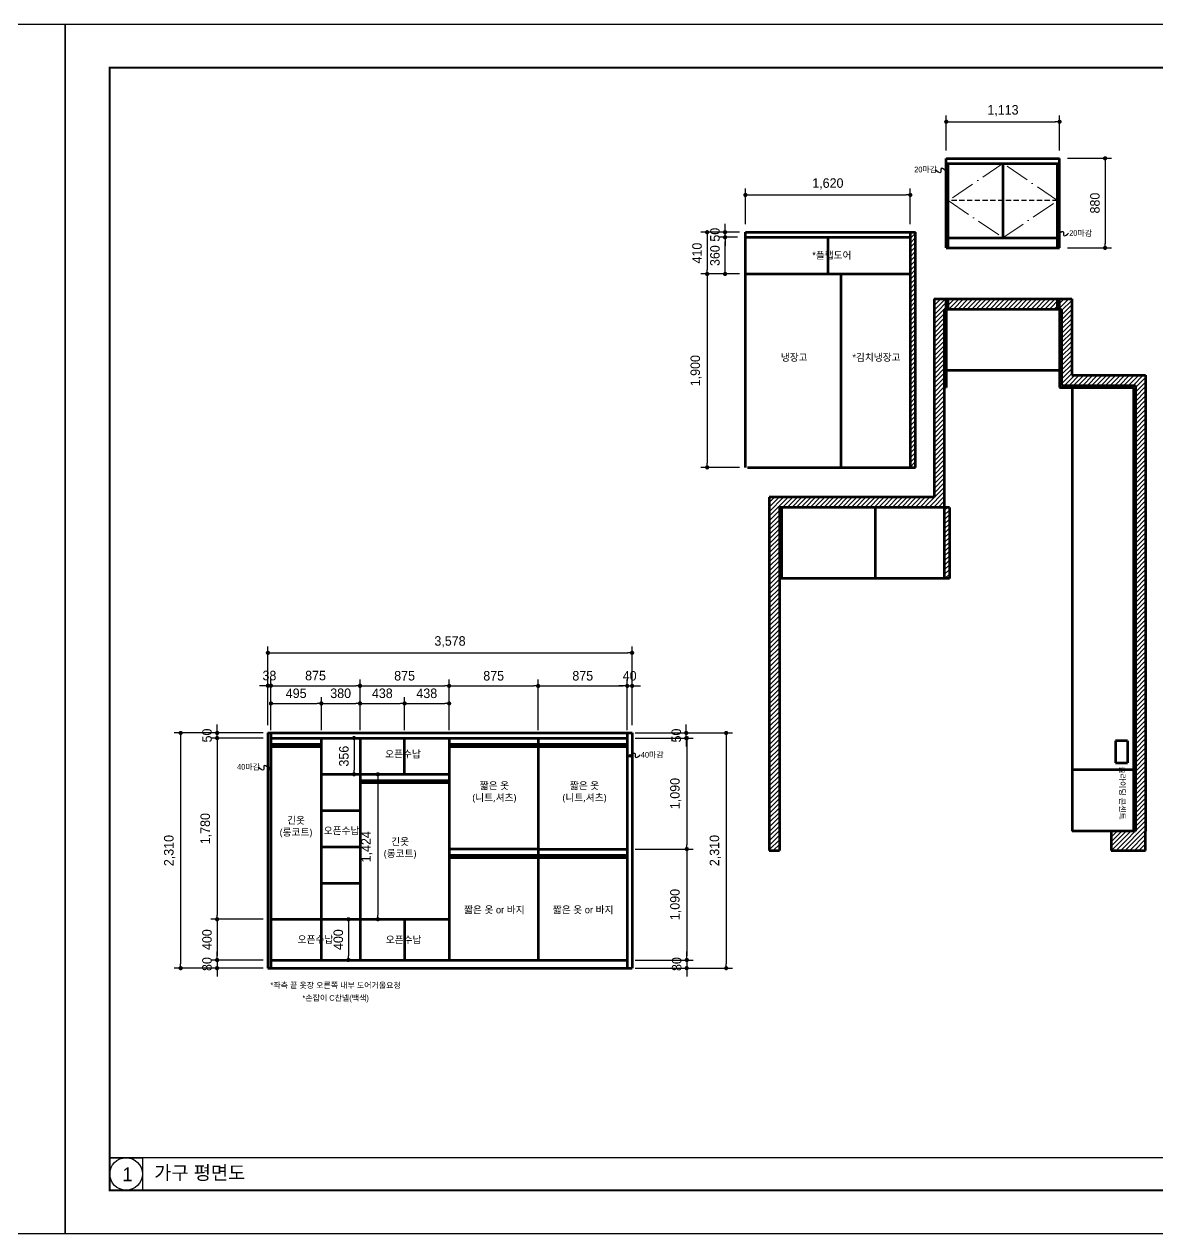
# Model space of a CAD drawing. Header units: millimetres. Extents: x -224448 to 1592092, y -164641 to 319001.
# Drawn here: x -40798 to -29672, y 118173 to 130053 of the extents above; entities that cross this region are included whole.
import ezdxf
from ezdxf.enums import TextEntityAlignment as Align

# ---------------------------------------------------------------- set-up
doc = ezdxf.new("R2010")
doc.units = ezdxf.units.MM
for name, pattern in [('ACAD_ISO10W100', [18, 12, -3, 0, -3]), ('CEN', [62, 60, -1, 0, -1]), ('HIDDEN', [9.525, 6.35, -3.175])]:
    doc.linetypes.add(name, pattern=pattern)
doc.layers.get('Defpoints').update_dxf_attribs({"color": 35})
for name, color, linetype in [('I-SYM', 4, 'Continuous'), ('I-TEXT', 7, 'Continuous'), ('I_FORMAT', 7, 'Continuous'), ('I_FUR', 6, 'Continuous'), ('I_HAT', 8, 'Continuous'), ('I_TXT', 7, 'Continuous')]:
    doc.layers.add(name, color=color, linetype=linetype)
doc.layers.add('I_CEN', color=1, linetype='CEN', lineweight=13)
doc.styles.add('GHS', font='Dotum.ttf')
doc.styles.add('NTOP', font='Dotum.ttf')
doc.styles.add('sim', font='')
doc.styles.add('맑은고딕', font='malgun.ttf')
doc.styles.get('sim').set_extended_font_data('Pretendard Variable Light')
doc.dimstyles.new('HOON DIM', dxfattribs={"dimscale": 52, "dimtxt": 1.8, "dimasz": 0.8, "dimexe": 1.2, "dimexo": 1.5, "dimgap": 1, "dimtad": 1, "dimdec": 0, "dimzin": 0, "dimdsep": 46, "dimlunit": 6, "dimtxsty": 'GHS', "dimblk": 'DOT', "dimcen": 3, "dimclrd": 6, "dimclre": 6, "dimclrt": 3, "dimadec": 0, "dimazin": 0, "dimtm": 1e-09, "dimtfac": 1, "dimtdec": 0, "dimtix": 1, "dimtmove": 2, "dimatfit": 3, "dimldrblk": 'DOT', "dimfxl": 1, "dimtolj": 1, "dimtzin": 0, "dimarcsym": 0})
pattern_1 = [(45, (-16170.262, -887.354), (-22.45064, 22.45064), [])]

# ---------------------------------------------------------------- blocks, each defined once
blk = doc.blocks.new('마감지시')
at = {"layer": 'I-SYM'}
blk.add_hatch(color=256, dxfattribs=at).paths.add_polyline_path([(100285, -105169, 1), (100395, -105169, 1)])
blk.add_circle((100340, -105169), 55.1, dxfattribs=at)
blk.add_open_spline([(100340, -105169), (100472, -105076), (100636, -104989), (100521, -105343), (100750, -105224), (100793, -105160)], degree=3, knots=[104.407257, 104.407257, 104.407257, 104.407257, 483.492448, 667.725925, 958.402292, 958.402292, 958.402292, 958.402292], dxfattribs=at)
blk = doc.blocks.new('_Dot')
at = {"color": 0, "linetype": 'ByBlock', "lineweight": -2}
blk.add_line((-0.5, 0), (-1, 0), dxfattribs=at)
at = {"color": 0, "linetype": 'ByBlock', "const_width": 0.5}
blk.add_lwpolyline([(-0.25, 0, 1), (0.25, 0, 1)], format="xyb", close=True, dxfattribs=at)
blk = doc.blocks.new('*D1272')
at = {"color": 6, "lineweight": -2, "transparency": 16777216}
for p, q in [((-31740, 128814), (-31740, 129157)), ((-30627, 128814), (-30627, 129157)), ((-31698, 129095), (-30668, 129095))]:
    blk.add_line(p, q, dxfattribs=at)
at = {"layer": 'Defpoints', "color": 0, "lineweight": 211, "transparency": 16777216}
for p in [(-30627, 129095), (-31740, 128736), (-30627, 128736)]:
    blk.add_point(p, dxfattribs=at)
at = {"color": 6, "lineweight": -2, "transparency": 16777216, "xscale": 41.6, "yscale": 41.6, "zscale": 41.6, "rotation": 180}
blk.add_blockref('_Dot', (-31740, 129095), dxfattribs=at)
at = {"color": 6, "lineweight": -2, "transparency": 16777216, "xscale": 41.6, "yscale": 41.6, "zscale": 41.6}
blk.add_blockref('_Dot', (-30627, 129095), dxfattribs=at)
at = {"color": 3, "transparency": 16777216, "insert": (-31183, 129203), "char_height": 93.6, "attachment_point": 5, "style": 'GHS'}
blk.add_mtext('\\A1;1,113', dxfattribs=at)
blk = doc.blocks.new('*D1273')
at = {"color": 6, "lineweight": -2, "transparency": 16777216}
for p, q in [((-30549, 128736), (-30118, 128736)), ((-30180, 128694), (-30180, 127897)), ((-30549, 127856), (-30118, 127856))]:
    blk.add_line(p, q, dxfattribs=at)
at = {"layer": 'Defpoints', "color": 0, "lineweight": 211, "transparency": 16777216}
for p in [(-30627, 128736), (-30627, 127856), (-30180, 127856)]:
    blk.add_point(p, dxfattribs=at)
at = {"color": 6, "lineweight": -2, "transparency": 16777216, "xscale": 41.6, "yscale": 41.6, "zscale": 41.6}
for p, rotation in [((-30180, 128736), 90), ((-30180, 127856), 270)]:
    blk.add_blockref('_Dot', p, dxfattribs=dict(at, rotation=rotation))
at = {"color": 3, "transparency": 16777216, "insert": (-30279, 128296), "char_height": 93.6, "attachment_point": 5, "rotation": 90, "style": 'GHS'}
blk.add_mtext('\\A1;880', dxfattribs=at)
blk = doc.blocks.new('*D1286')
at = {"color": 6, "lineweight": -2, "transparency": 16777216}
for p, q in [((-33713, 128088), (-33713, 128438)), ((-32093, 128088), (-32093, 128438)), ((-33671, 128376), (-32134, 128376))]:
    blk.add_line(p, q, dxfattribs=at)
at = {"layer": 'Defpoints', "color": 0, "lineweight": 211, "transparency": 16777216}
for p in [(-32093, 128376), (-33713, 128010), (-32093, 128010)]:
    blk.add_point(p, dxfattribs=at)
at = {"color": 6, "lineweight": -2, "transparency": 16777216, "xscale": 41.6, "yscale": 41.6, "zscale": 41.6, "rotation": 180}
blk.add_blockref('_Dot', (-33713, 128376), dxfattribs=at)
at = {"color": 6, "lineweight": -2, "transparency": 16777216, "xscale": 41.6, "yscale": 41.6, "zscale": 41.6}
blk.add_blockref('_Dot', (-32093, 128376), dxfattribs=at)
at = {"color": 3, "transparency": 16777216, "insert": (-32903, 128484), "char_height": 93.6, "attachment_point": 5, "style": 'GHS'}
blk.add_mtext('\\A1;1,620', dxfattribs=at)
blk = doc.blocks.new('*D1287')
at = {"color": 6, "lineweight": -2, "transparency": 16777216}
for p, q in [((-33771, 128010), (-34152, 128010)), ((-34089, 127968), (-34089, 127642)), ((-33791, 127600), (-34152, 127600))]:
    blk.add_line(p, q, dxfattribs=at)
at = {"layer": 'Defpoints', "color": 0, "lineweight": 211, "transparency": 16777216}
for p in [(-33693, 128010), (-34089, 127600), (-33713, 127600)]:
    blk.add_point(p, dxfattribs=at)
at = {"color": 6, "lineweight": -2, "transparency": 16777216, "xscale": 41.6, "yscale": 41.6, "zscale": 41.6}
for p, rotation in [((-34089, 128010), 90), ((-34089, 127600), 270)]:
    blk.add_blockref('_Dot', p, dxfattribs=dict(at, rotation=rotation))
at = {"color": 3, "transparency": 16777216, "insert": (-34188, 127805), "char_height": 93.6, "attachment_point": 5, "rotation": 90, "style": 'GHS'}
blk.add_mtext('\\A1;410', dxfattribs=at)
blk = doc.blocks.new('*D1288')
at = {"color": 6, "lineweight": -2, "transparency": 16777216}
for p, q in [((-33791, 127600), (-34151, 127600)), ((-34089, 127558), (-34089, 125742)), ((-33771, 125700), (-34151, 125700))]:
    blk.add_line(p, q, dxfattribs=at)
at = {"layer": 'Defpoints', "color": 0, "lineweight": 211, "transparency": 16777216}
for p in [(-33713, 127600), (-34089, 125700), (-33693, 125700)]:
    blk.add_point(p, dxfattribs=at)
at = {"color": 6, "lineweight": -2, "transparency": 16777216, "xscale": 41.6, "yscale": 41.6, "zscale": 41.6}
for p, rotation in [((-34089, 127600), 90), ((-34089, 125700), 270)]:
    blk.add_blockref('_Dot', p, dxfattribs=dict(at, rotation=rotation))
at = {"color": 3, "transparency": 16777216, "insert": (-34197, 126650), "char_height": 93.6, "attachment_point": 5, "rotation": 90, "style": 'GHS'}
blk.add_mtext('\\A1;1,900', dxfattribs=at)
blk = doc.blocks.new('*D1289')
at = {"color": 6, "lineweight": -2, "transparency": 16777216}
for p, q in [((-33791, 127960), (-33975, 127960)), ((-33913, 127642), (-33913, 127918)), ((-33771, 127600), (-33975, 127600))]:
    blk.add_line(p, q, dxfattribs=at)
at = {"layer": 'Defpoints', "color": 0, "lineweight": 211, "transparency": 16777216}
for p in [(-33913, 127960), (-33713, 127960), (-33693, 127600)]:
    blk.add_point(p, dxfattribs=at)
at = {"color": 6, "lineweight": -2, "transparency": 16777216, "xscale": 41.6, "yscale": 41.6, "zscale": 41.6}
for p, rotation in [((-33913, 127960), 90), ((-33913, 127600), 270)]:
    blk.add_blockref('_Dot', p, dxfattribs=dict(at, rotation=rotation))
at = {"color": 3, "transparency": 16777216, "insert": (-34012, 127780), "char_height": 93.6, "attachment_point": 5, "rotation": 90, "style": 'GHS'}
blk.add_mtext('\\A1;360', dxfattribs=at)
blk = doc.blocks.new('*D1290')
at = {"color": 6, "lineweight": -2, "transparency": 16777216}
for p, q in [((-33913, 128052), (-33913, 128093)), ((-33771, 128010), (-33975, 128010)), ((-33791, 127960), (-33975, 127960)), ((-33913, 127960), (-33913, 128010)), ((-33913, 127918), (-33913, 127877))]:
    blk.add_line(p, q, dxfattribs=at)
at = {"layer": 'Defpoints', "color": 0, "lineweight": 211, "transparency": 16777216}
for p in [(-33913, 128010), (-33713, 127960), (-33693, 128010)]:
    blk.add_point(p, dxfattribs=at)
at = {"color": 6, "lineweight": -2, "transparency": 16777216, "xscale": 41.6, "yscale": 41.6, "zscale": 41.6}
for p, rotation in [((-33913, 128010), 270), ((-33913, 127960), 90)]:
    blk.add_blockref('_Dot', p, dxfattribs=dict(at, rotation=rotation))
at = {"color": 3, "transparency": 16777216, "insert": (-34012, 127985), "char_height": 93.6, "attachment_point": 5, "rotation": 90, "style": 'GHS'}
blk.add_mtext('\\A1;50', dxfattribs=at)
blk = doc.blocks.new('*D1291')
at = {"color": 6, "lineweight": -2, "transparency": 16777216}
for p, q in [((-34748, 123092), (-33839, 123092)), ((-33902, 123050), (-33902, 120824)), ((-34748, 120782), (-33839, 120782))]:
    blk.add_line(p, q, dxfattribs=at)
at = {"layer": 'Defpoints', "color": 0, "lineweight": 211, "transparency": 16777216}
for p in [(-34826, 123092), (-34826, 120782), (-33902, 120782)]:
    blk.add_point(p, dxfattribs=at)
at = {"color": 6, "lineweight": -2, "transparency": 16777216, "xscale": 41.6, "yscale": 41.6, "zscale": 41.6}
for p, rotation in [((-33902, 123092), 90), ((-33902, 120782), 270)]:
    blk.add_blockref('_Dot', p, dxfattribs=dict(at, rotation=rotation))
at = {"color": 3, "transparency": 16777216, "insert": (-34009, 121937), "char_height": 93.6, "attachment_point": 5, "rotation": 90, "style": 'GHS'}
blk.add_mtext('\\A1;2,310', dxfattribs=at)
blk = doc.blocks.new('*D1292')
at = {"color": 6, "lineweight": -2, "transparency": 16777216}
for p, q in [((-34796, 123092), (-34231, 123092)), ((-34294, 123134), (-34294, 123175)), ((-34294, 123042), (-34294, 123092)), ((-34796, 123042), (-34231, 123042)), ((-34294, 123000), (-34294, 122959))]:
    blk.add_line(p, q, dxfattribs=at)
at = {"layer": 'Defpoints', "color": 0, "lineweight": 211, "transparency": 16777216}
for p in [(-34874, 123092), (-34294, 123092), (-34874, 123042)]:
    blk.add_point(p, dxfattribs=at)
at = {"color": 6, "lineweight": -2, "transparency": 16777216, "xscale": 41.6, "yscale": 41.6, "zscale": 41.6}
for p, rotation in [((-34294, 123092), 270), ((-34294, 123042), 90)]:
    blk.add_blockref('_Dot', p, dxfattribs=dict(at, rotation=rotation))
at = {"color": 3, "transparency": 16777216, "insert": (-34392, 123067), "char_height": 93.6, "attachment_point": 5, "rotation": 90, "style": 'GHS'}
blk.add_mtext('\\A1;50', dxfattribs=at)
blk = doc.blocks.new('*D1293')
at = {"color": 6, "lineweight": -2, "transparency": 16777216}
for p, q in [((-34796, 123042), (-34226, 123042)), ((-34289, 123000), (-34289, 121994)), ((-34796, 121952), (-34226, 121952))]:
    blk.add_line(p, q, dxfattribs=at)
at = {"layer": 'Defpoints', "color": 0, "lineweight": 211, "transparency": 16777216}
for p in [(-34874, 123042), (-34874, 121952), (-34289, 121952)]:
    blk.add_point(p, dxfattribs=at)
at = {"color": 6, "lineweight": -2, "transparency": 16777216, "xscale": 41.6, "yscale": 41.6, "zscale": 41.6}
for p, rotation in [((-34289, 123042), 90), ((-34289, 121952), 270)]:
    blk.add_blockref('_Dot', p, dxfattribs=dict(at, rotation=rotation))
at = {"color": 3, "transparency": 16777216, "insert": (-34397, 122497), "char_height": 93.6, "attachment_point": 5, "rotation": 90, "style": 'GHS'}
blk.add_mtext('\\A1;1,090', dxfattribs=at)
blk = doc.blocks.new('*D1294')
at = {"color": 6, "lineweight": -2, "transparency": 16777216}
for p, q in [((-34796, 121952), (-34226, 121952)), ((-34289, 121910), (-34289, 120904)), ((-34796, 120862), (-34226, 120862))]:
    blk.add_line(p, q, dxfattribs=at)
at = {"layer": 'Defpoints', "color": 0, "lineweight": 211, "transparency": 16777216}
for p in [(-34874, 121952), (-34874, 120862), (-34289, 120862)]:
    blk.add_point(p, dxfattribs=at)
at = {"color": 6, "lineweight": -2, "transparency": 16777216, "xscale": 41.6, "yscale": 41.6, "zscale": 41.6}
for p, rotation in [((-34289, 121952), 90), ((-34289, 120862), 270)]:
    blk.add_blockref('_Dot', p, dxfattribs=dict(at, rotation=rotation))
at = {"color": 3, "transparency": 16777216, "insert": (-34397, 121407), "char_height": 93.6, "attachment_point": 5, "rotation": 90, "style": 'GHS'}
blk.add_mtext('\\A1;1,090', dxfattribs=at)
blk = doc.blocks.new('*D1295')
at = {"color": 6, "lineweight": -2, "transparency": 16777216}
for p, q in [((-34289, 120904), (-34289, 120945)), ((-34796, 120862), (-34226, 120862)), ((-34289, 120862), (-34289, 120782)), ((-34796, 120782), (-34226, 120782)), ((-34289, 120740), (-34289, 120699))]:
    blk.add_line(p, q, dxfattribs=at)
at = {"layer": 'Defpoints', "color": 0, "lineweight": 211, "transparency": 16777216}
for p in [(-34874, 120862), (-34874, 120782), (-34289, 120782)]:
    blk.add_point(p, dxfattribs=at)
at = {"color": 6, "lineweight": -2, "transparency": 16777216, "xscale": 41.6, "yscale": 41.6, "zscale": 41.6}
for p, rotation in [((-34289, 120862), 270), ((-34289, 120782), 90)]:
    blk.add_blockref('_Dot', p, dxfattribs=dict(at, rotation=rotation))
at = {"color": 3, "transparency": 16777216, "insert": (-34388, 120822), "char_height": 93.6, "attachment_point": 5, "rotation": 90, "style": 'GHS'}
blk.add_mtext('\\A1;80', dxfattribs=at)
blk = doc.blocks.new('*D1296')
at = {"color": 6, "lineweight": -2, "transparency": 16777216}
for p, q in [((-38404, 123170), (-38404, 123942)), ((-34826, 123170), (-34826, 123942)), ((-38362, 123879), (-34867, 123879))]:
    blk.add_line(p, q, dxfattribs=at)
at = {"layer": 'Defpoints', "color": 0, "lineweight": 211, "transparency": 16777216}
for p in [(-34826, 123879), (-38404, 123092), (-34826, 123092)]:
    blk.add_point(p, dxfattribs=at)
at = {"color": 6, "lineweight": -2, "transparency": 16777216, "xscale": 41.6, "yscale": 41.6, "zscale": 41.6, "rotation": 180}
blk.add_blockref('_Dot', (-38404, 123879), dxfattribs=at)
at = {"color": 6, "lineweight": -2, "transparency": 16777216, "xscale": 41.6, "yscale": 41.6, "zscale": 41.6}
blk.add_blockref('_Dot', (-34826, 123879), dxfattribs=at)
at = {"color": 3, "transparency": 16777216, "insert": (-36615, 123987), "char_height": 93.6, "attachment_point": 5, "style": 'GHS'}
blk.add_mtext('\\A1;3,578', dxfattribs=at)
blk = doc.blocks.new('*D1297')
at = {"color": 6, "lineweight": -2, "transparency": 16777216}
for p, q in [((-38445, 123556), (-38487, 123556)), ((-38404, 123170), (-38404, 123618)), ((-38404, 123556), (-38374, 123556)), ((-38374, 123170), (-38374, 123618)), ((-38332, 123556), (-38291, 123556))]:
    blk.add_line(p, q, dxfattribs=at)
at = {"layer": 'Defpoints', "color": 0, "lineweight": 211, "transparency": 16777216}
for p in [(-38374, 123556), (-38404, 123092), (-38374, 123092)]:
    blk.add_point(p, dxfattribs=at)
at = {"color": 6, "lineweight": -2, "transparency": 16777216, "xscale": 41.6, "yscale": 41.6, "zscale": 41.6}
blk.add_blockref('_Dot', (-38404, 123556), dxfattribs=at)
at = {"color": 6, "lineweight": -2, "transparency": 16777216, "xscale": 41.6, "yscale": 41.6, "zscale": 41.6, "rotation": 180}
blk.add_blockref('_Dot', (-38374, 123556), dxfattribs=at)
at = {"color": 3, "transparency": 16777216, "insert": (-38389, 123655), "char_height": 93.6, "attachment_point": 5, "style": 'GHS'}
blk.add_mtext('\\A1;38', dxfattribs=at)
blk = doc.blocks.new('*D1298')
at = {"color": 6, "lineweight": -2, "transparency": 16777216}
for p, q in [((-38374, 123120), (-38374, 123618)), ((-38332, 123556), (-37540, 123556)), ((-37499, 123120), (-37499, 123618))]:
    blk.add_line(p, q, dxfattribs=at)
at = {"layer": 'Defpoints', "color": 0, "lineweight": 211, "transparency": 16777216}
for p in [(-37499, 123556), (-38374, 123042), (-37499, 123042)]:
    blk.add_point(p, dxfattribs=at)
at = {"color": 6, "lineweight": -2, "transparency": 16777216, "xscale": 41.6, "yscale": 41.6, "zscale": 41.6, "rotation": 180}
blk.add_blockref('_Dot', (-38374, 123556), dxfattribs=at)
at = {"color": 6, "lineweight": -2, "transparency": 16777216, "xscale": 41.6, "yscale": 41.6, "zscale": 41.6}
blk.add_blockref('_Dot', (-37499, 123556), dxfattribs=at)
at = {"color": 3, "transparency": 16777216, "insert": (-37936, 123655), "char_height": 93.6, "attachment_point": 5, "style": 'GHS'}
blk.add_mtext('\\A1;875', dxfattribs=at)
blk = doc.blocks.new('*D1299')
at = {"color": 6, "lineweight": -2, "transparency": 16777216}
for p, q in [((-37499, 123120), (-37499, 123617)), ((-37457, 123554), (-36665, 123554)), ((-36624, 123120), (-36624, 123617))]:
    blk.add_line(p, q, dxfattribs=at)
at = {"layer": 'Defpoints', "color": 0, "lineweight": 211, "transparency": 16777216}
for p in [(-36624, 123554), (-37499, 123042), (-36624, 123042)]:
    blk.add_point(p, dxfattribs=at)
at = {"color": 6, "lineweight": -2, "transparency": 16777216, "xscale": 41.6, "yscale": 41.6, "zscale": 41.6, "rotation": 180}
blk.add_blockref('_Dot', (-37499, 123554), dxfattribs=at)
at = {"color": 6, "lineweight": -2, "transparency": 16777216, "xscale": 41.6, "yscale": 41.6, "zscale": 41.6}
blk.add_blockref('_Dot', (-36624, 123554), dxfattribs=at)
at = {"color": 3, "transparency": 16777216, "insert": (-37061, 123653), "char_height": 93.6, "attachment_point": 5, "style": 'GHS'}
blk.add_mtext('\\A1;875', dxfattribs=at)
blk = doc.blocks.new('*D1300')
at = {"color": 6, "lineweight": -2, "transparency": 16777216}
for p, q in [((-36624, 123120), (-36624, 123617)), ((-36582, 123554), (-35790, 123554)), ((-35749, 123120), (-35749, 123617))]:
    blk.add_line(p, q, dxfattribs=at)
at = {"layer": 'Defpoints', "color": 0, "lineweight": 211, "transparency": 16777216}
for p in [(-35749, 123554), (-36624, 123042), (-35749, 123042)]:
    blk.add_point(p, dxfattribs=at)
at = {"color": 6, "lineweight": -2, "transparency": 16777216, "xscale": 41.6, "yscale": 41.6, "zscale": 41.6, "rotation": 180}
blk.add_blockref('_Dot', (-36624, 123554), dxfattribs=at)
at = {"color": 6, "lineweight": -2, "transparency": 16777216, "xscale": 41.6, "yscale": 41.6, "zscale": 41.6}
blk.add_blockref('_Dot', (-35749, 123554), dxfattribs=at)
at = {"color": 3, "transparency": 16777216, "insert": (-36186, 123653), "char_height": 93.6, "attachment_point": 5, "style": 'GHS'}
blk.add_mtext('\\A1;875', dxfattribs=at)
blk = doc.blocks.new('*D1301')
at = {"color": 6, "lineweight": -2, "transparency": 16777216}
for p, q in [((-35749, 123120), (-35749, 123617)), ((-35707, 123554), (-34915, 123554)), ((-34874, 123120), (-34874, 123617))]:
    blk.add_line(p, q, dxfattribs=at)
at = {"layer": 'Defpoints', "color": 0, "lineweight": 211, "transparency": 16777216}
for p in [(-34874, 123554), (-35749, 123042), (-34874, 123042)]:
    blk.add_point(p, dxfattribs=at)
at = {"color": 6, "lineweight": -2, "transparency": 16777216, "xscale": 41.6, "yscale": 41.6, "zscale": 41.6, "rotation": 180}
blk.add_blockref('_Dot', (-35749, 123554), dxfattribs=at)
at = {"color": 6, "lineweight": -2, "transparency": 16777216, "xscale": 41.6, "yscale": 41.6, "zscale": 41.6}
blk.add_blockref('_Dot', (-34874, 123554), dxfattribs=at)
at = {"color": 3, "transparency": 16777216, "insert": (-35311, 123653), "char_height": 93.6, "attachment_point": 5, "style": 'GHS'}
blk.add_mtext('\\A1;875', dxfattribs=at)
blk = doc.blocks.new('*D1302')
at = {"color": 6, "lineweight": -2, "transparency": 16777216}
for p, q in [((-34915, 123554), (-34957, 123554)), ((-34874, 123170), (-34874, 123617)), ((-34874, 123554), (-34826, 123554)), ((-34826, 123170), (-34826, 123617)), ((-34784, 123554), (-34743, 123554))]:
    blk.add_line(p, q, dxfattribs=at)
at = {"layer": 'Defpoints', "color": 0, "lineweight": 211, "transparency": 16777216}
for p in [(-34826, 123554), (-34874, 123092), (-34826, 123092)]:
    blk.add_point(p, dxfattribs=at)
at = {"color": 6, "lineweight": -2, "transparency": 16777216, "xscale": 41.6, "yscale": 41.6, "zscale": 41.6}
blk.add_blockref('_Dot', (-34874, 123554), dxfattribs=at)
at = {"color": 6, "lineweight": -2, "transparency": 16777216, "xscale": 41.6, "yscale": 41.6, "zscale": 41.6, "rotation": 180}
blk.add_blockref('_Dot', (-34826, 123554), dxfattribs=at)
at = {"color": 3, "transparency": 16777216, "insert": (-34850, 123653), "char_height": 93.6, "attachment_point": 5, "style": 'GHS'}
blk.add_mtext('\\A1;40', dxfattribs=at)
blk = doc.blocks.new('*D1303')
at = {"color": 6, "lineweight": -2, "transparency": 16777216}
for p, q in [((-38374, 123120), (-38374, 123445)), ((-37879, 123120), (-37879, 123445)), ((-38332, 123382), (-37920, 123382))]:
    blk.add_line(p, q, dxfattribs=at)
at = {"layer": 'Defpoints', "color": 0, "lineweight": 211, "transparency": 16777216}
for p in [(-37879, 123382), (-38374, 123042), (-37879, 123042)]:
    blk.add_point(p, dxfattribs=at)
at = {"color": 6, "lineweight": -2, "transparency": 16777216, "xscale": 41.6, "yscale": 41.6, "zscale": 41.6, "rotation": 180}
blk.add_blockref('_Dot', (-38374, 123382), dxfattribs=at)
at = {"color": 6, "lineweight": -2, "transparency": 16777216, "xscale": 41.6, "yscale": 41.6, "zscale": 41.6}
blk.add_blockref('_Dot', (-37879, 123382), dxfattribs=at)
at = {"color": 3, "transparency": 16777216, "insert": (-38126, 123481), "char_height": 93.6, "attachment_point": 5, "style": 'GHS'}
blk.add_mtext('\\A1;495', dxfattribs=at)
blk = doc.blocks.new('*D1304')
at = {"color": 6, "lineweight": -2, "transparency": 16777216}
for p, q in [((-37879, 123120), (-37879, 123445)), ((-37499, 123120), (-37499, 123445)), ((-37837, 123382), (-37540, 123382))]:
    blk.add_line(p, q, dxfattribs=at)
at = {"layer": 'Defpoints', "color": 0, "lineweight": 211, "transparency": 16777216}
for p in [(-37499, 123382), (-37879, 123042), (-37499, 123042)]:
    blk.add_point(p, dxfattribs=at)
at = {"color": 6, "lineweight": -2, "transparency": 16777216, "xscale": 41.6, "yscale": 41.6, "zscale": 41.6, "rotation": 180}
blk.add_blockref('_Dot', (-37879, 123382), dxfattribs=at)
at = {"color": 6, "lineweight": -2, "transparency": 16777216, "xscale": 41.6, "yscale": 41.6, "zscale": 41.6}
blk.add_blockref('_Dot', (-37499, 123382), dxfattribs=at)
at = {"color": 3, "transparency": 16777216, "insert": (-37689, 123481), "char_height": 93.6, "attachment_point": 5, "style": 'GHS'}
blk.add_mtext('\\A1;380', dxfattribs=at)
blk = doc.blocks.new('*D1305')
at = {"color": 6, "lineweight": -2, "transparency": 16777216}
for p, q in [((-37499, 123120), (-37499, 123445)), ((-37061, 123120), (-37061, 123445)), ((-37457, 123382), (-37103, 123382))]:
    blk.add_line(p, q, dxfattribs=at)
at = {"layer": 'Defpoints', "color": 0, "lineweight": 211, "transparency": 16777216}
for p in [(-37061, 123382), (-37499, 123042), (-37061, 123042)]:
    blk.add_point(p, dxfattribs=at)
at = {"color": 6, "lineweight": -2, "transparency": 16777216, "xscale": 41.6, "yscale": 41.6, "zscale": 41.6, "rotation": 180}
blk.add_blockref('_Dot', (-37499, 123382), dxfattribs=at)
at = {"color": 6, "lineweight": -2, "transparency": 16777216, "xscale": 41.6, "yscale": 41.6, "zscale": 41.6}
blk.add_blockref('_Dot', (-37061, 123382), dxfattribs=at)
at = {"color": 3, "transparency": 16777216, "insert": (-37280, 123481), "char_height": 93.6, "attachment_point": 5, "style": 'GHS'}
blk.add_mtext('\\A1;438', dxfattribs=at)
blk = doc.blocks.new('*D1306')
at = {"color": 6, "lineweight": -2, "transparency": 16777216}
for p, q in [((-37061, 123120), (-37061, 123445)), ((-36624, 123120), (-36624, 123445)), ((-37020, 123382), (-36665, 123382))]:
    blk.add_line(p, q, dxfattribs=at)
at = {"layer": 'Defpoints', "color": 0, "lineweight": 211, "transparency": 16777216}
for p in [(-36624, 123382), (-37061, 123042), (-36624, 123042)]:
    blk.add_point(p, dxfattribs=at)
at = {"color": 6, "lineweight": -2, "transparency": 16777216, "xscale": 41.6, "yscale": 41.6, "zscale": 41.6, "rotation": 180}
blk.add_blockref('_Dot', (-37061, 123382), dxfattribs=at)
at = {"color": 6, "lineweight": -2, "transparency": 16777216, "xscale": 41.6, "yscale": 41.6, "zscale": 41.6}
blk.add_blockref('_Dot', (-36624, 123382), dxfattribs=at)
at = {"color": 3, "transparency": 16777216, "insert": (-36843, 123481), "char_height": 93.6, "attachment_point": 5, "style": 'GHS'}
blk.add_mtext('\\A1;438', dxfattribs=at)
blk = doc.blocks.new('*D1307')
at = {"color": 6, "lineweight": -2, "transparency": 16777216}
for p, q in [((-38482, 123092), (-39324, 123092)), ((-39261, 123050), (-39261, 120824)), ((-38482, 120782), (-39324, 120782))]:
    blk.add_line(p, q, dxfattribs=at)
at = {"layer": 'Defpoints', "color": 0, "lineweight": 211, "transparency": 16777216}
for p in [(-38404, 123092), (-39261, 120782), (-38404, 120782)]:
    blk.add_point(p, dxfattribs=at)
at = {"color": 6, "lineweight": -2, "transparency": 16777216, "xscale": 41.6, "yscale": 41.6, "zscale": 41.6}
for p, rotation in [((-39261, 123092), 90), ((-39261, 120782), 270)]:
    blk.add_blockref('_Dot', p, dxfattribs=dict(at, rotation=rotation))
at = {"color": 3, "transparency": 16777216, "insert": (-39369, 121937), "char_height": 93.6, "attachment_point": 5, "rotation": 90, "style": 'GHS'}
blk.add_mtext('\\A1;2,310', dxfattribs=at)
blk = doc.blocks.new('*D1308')
at = {"color": 6, "lineweight": -2, "transparency": 16777216}
for p, q in [((-38452, 123092), (-38965, 123092)), ((-38903, 123134), (-38903, 123175)), ((-38903, 123042), (-38903, 123092)), ((-38452, 123042), (-38965, 123042)), ((-38903, 123000), (-38903, 122959))]:
    blk.add_line(p, q, dxfattribs=at)
at = {"layer": 'Defpoints', "color": 0, "lineweight": 211, "transparency": 16777216}
for p in [(-38903, 123092), (-38374, 123092), (-38374, 123042)]:
    blk.add_point(p, dxfattribs=at)
at = {"color": 6, "lineweight": -2, "transparency": 16777216, "xscale": 41.6, "yscale": 41.6, "zscale": 41.6}
for p, rotation in [((-38903, 123092), 270), ((-38903, 123042), 90)]:
    blk.add_blockref('_Dot', p, dxfattribs=dict(at, rotation=rotation))
at = {"color": 3, "transparency": 16777216, "insert": (-39002, 123067), "char_height": 93.6, "attachment_point": 5, "rotation": 90, "style": 'GHS'}
blk.add_mtext('\\A1;50', dxfattribs=at)
blk = doc.blocks.new('*D1309')
at = {"color": 6, "lineweight": -2, "transparency": 16777216}
for p, q in [((-38452, 123042), (-38965, 123042)), ((-38903, 123000), (-38903, 121304)), ((-38452, 121262), (-38965, 121262))]:
    blk.add_line(p, q, dxfattribs=at)
at = {"layer": 'Defpoints', "color": 0, "lineweight": 211, "transparency": 16777216}
for p in [(-38374, 123042), (-38903, 121262), (-38374, 121262)]:
    blk.add_point(p, dxfattribs=at)
at = {"color": 6, "lineweight": -2, "transparency": 16777216, "xscale": 41.6, "yscale": 41.6, "zscale": 41.6}
for p, rotation in [((-38903, 123042), 90), ((-38903, 121262), 270)]:
    blk.add_blockref('_Dot', p, dxfattribs=dict(at, rotation=rotation))
at = {"color": 3, "transparency": 16777216, "insert": (-39011, 122152), "char_height": 93.6, "attachment_point": 5, "rotation": 90, "style": 'GHS'}
blk.add_mtext('\\A1;1,780', dxfattribs=at)
blk = doc.blocks.new('*D1310')
at = {"color": 6, "lineweight": -2, "transparency": 16777216}
for p, q in [((-38452, 121262), (-38965, 121262)), ((-38903, 121220), (-38903, 120904)), ((-38452, 120862), (-38965, 120862))]:
    blk.add_line(p, q, dxfattribs=at)
at = {"layer": 'Defpoints', "color": 0, "lineweight": 211, "transparency": 16777216}
for p in [(-38374, 121262), (-38903, 120862), (-38374, 120862)]:
    blk.add_point(p, dxfattribs=at)
at = {"color": 6, "lineweight": -2, "transparency": 16777216, "xscale": 41.6, "yscale": 41.6, "zscale": 41.6}
for p, rotation in [((-38903, 121262), 90), ((-38903, 120862), 270)]:
    blk.add_blockref('_Dot', p, dxfattribs=dict(at, rotation=rotation))
at = {"color": 3, "transparency": 16777216, "insert": (-39002, 121062), "char_height": 93.6, "attachment_point": 5, "rotation": 90, "style": 'GHS'}
blk.add_mtext('\\A1;400', dxfattribs=at)
blk = doc.blocks.new('*D1311')
at = {"color": 6, "lineweight": -2, "transparency": 16777216}
for p, q in [((-38903, 120904), (-38903, 120945)), ((-38452, 120862), (-38965, 120862)), ((-38903, 120862), (-38903, 120782)), ((-38452, 120782), (-38965, 120782)), ((-38903, 120740), (-38903, 120699))]:
    blk.add_line(p, q, dxfattribs=at)
at = {"layer": 'Defpoints', "color": 0, "lineweight": 211, "transparency": 16777216}
for p in [(-38374, 120862), (-38903, 120782), (-38374, 120782)]:
    blk.add_point(p, dxfattribs=at)
at = {"color": 6, "lineweight": -2, "transparency": 16777216, "xscale": 41.6, "yscale": 41.6, "zscale": 41.6}
for p, rotation in [((-38903, 120862), 270), ((-38903, 120782), 90)]:
    blk.add_blockref('_Dot', p, dxfattribs=dict(at, rotation=rotation))
at = {"color": 3, "transparency": 16777216, "insert": (-39002, 120822), "char_height": 93.6, "attachment_point": 5, "rotation": 90, "style": 'GHS'}
blk.add_mtext('\\A1;80', dxfattribs=at)
blk = doc.blocks.new('*D1312')
at = {"color": 6, "lineweight": -2, "transparency": 16777216}
for p, q in [((-37577, 123042), (-37620, 123042)), ((-37558, 123000), (-37558, 122728)), ((-37577, 122686), (-37620, 122686))]:
    blk.add_line(p, q, dxfattribs=at)
at = {"layer": 'Defpoints', "color": 0, "lineweight": 211, "transparency": 16777216}
for p in [(-37499, 123042), (-37558, 122686), (-37499, 122686)]:
    blk.add_point(p, dxfattribs=at)
at = {"color": 6, "lineweight": -2, "transparency": 16777216, "xscale": 41.6, "yscale": 41.6, "zscale": 41.6}
for p, rotation in [((-37558, 123042), 90), ((-37558, 122686), 270)]:
    blk.add_blockref('_Dot', p, dxfattribs=dict(at, rotation=rotation))
at = {"color": 3, "transparency": 16777216, "insert": (-37657, 122864), "char_height": 93.6, "attachment_point": 5, "rotation": 90, "style": 'GHS'}
blk.add_mtext('\\A1;356', dxfattribs=at)
blk = doc.blocks.new('*D1313')
at = {"color": 6, "lineweight": -2, "transparency": 16777216}
for p, q in [((-37421, 122686), (-37262, 122686)), ((-37324, 122644), (-37324, 121304)), ((-37421, 121262), (-37262, 121262))]:
    blk.add_line(p, q, dxfattribs=at)
at = {"layer": 'Defpoints', "color": 0, "lineweight": 211, "transparency": 16777216}
for p in [(-37499, 122686), (-37499, 121262), (-37324, 121262)]:
    blk.add_point(p, dxfattribs=at)
at = {"color": 6, "lineweight": -2, "transparency": 16777216, "xscale": 41.6, "yscale": 41.6, "zscale": 41.6}
for p, rotation in [((-37324, 122686), 90), ((-37324, 121262), 270)]:
    blk.add_blockref('_Dot', p, dxfattribs=dict(at, rotation=rotation))
at = {"color": 3, "transparency": 16777216, "insert": (-37432, 121974), "char_height": 93.6, "attachment_point": 5, "rotation": 90, "style": 'GHS'}
blk.add_mtext('\\A1;1,424', dxfattribs=at)
blk = doc.blocks.new('*D1314')
at = {"color": 6, "lineweight": -2, "transparency": 16777216}
for p, q in [((-37577, 121262), (-37676, 121262)), ((-37613, 121220), (-37613, 120904)), ((-37577, 120862), (-37676, 120862))]:
    blk.add_line(p, q, dxfattribs=at)
at = {"layer": 'Defpoints', "color": 0, "lineweight": 211, "transparency": 16777216}
for p in [(-37499, 121262), (-37613, 120862), (-37499, 120862)]:
    blk.add_point(p, dxfattribs=at)
at = {"color": 6, "lineweight": -2, "transparency": 16777216, "xscale": 41.6, "yscale": 41.6, "zscale": 41.6}
for p, rotation in [((-37613, 121262), 90), ((-37613, 120862), 270)]:
    blk.add_blockref('_Dot', p, dxfattribs=dict(at, rotation=rotation))
at = {"color": 3, "transparency": 16777216, "insert": (-37712, 121062), "char_height": 93.6, "attachment_point": 5, "rotation": 90, "style": 'GHS'}
blk.add_mtext('\\A1;400', dxfattribs=at)

msp = doc.modelspace()

# ---------------------------------------------------------------- hatches: boundary and pattern name
at = {"layer": 'I_HAT'}
h = msp.add_hatch(dxfattribs=at)
h.set_pattern_fill('ANSI31', color=256, scale=10)
h.set_pattern_definition(pattern_1)
h.paths.add_polyline_path([(-32042.586, 128010.026), (-32092.586, 128010.026), (-32092.586, 125700.026), (-32042.586, 125700.026)])
h = msp.add_hatch(dxfattribs=at)
h.set_pattern_fill('ANSI31', color=256, scale=10)
h.set_pattern_definition([(45, (-12962.508, 931.07), (-22.45064, 22.45064), [])])
h.paths.add_polyline_path([(-29781.793, 126605.508), (-30506.793, 126605.508), (-30506.793, 127355.508), (-31859.793, 127355.508), (-31859.793, 125407.508), (-32514.793, 125407.508), (-33479.793, 125407.508), (-33479.793, 121938.508), (-33379.793, 121938.508), (-33379.793, 125307.508), (-32514.793, 125307.508), (-31759.793, 125307.508), (-31759.793, 127255.508), (-30606.793, 127255.508), (-30606.793, 126505.508), (-29881.793, 126505.508), (-29881.793, 122128.508), (-30120.793, 122128.508), (-30120.793, 121938.508), (-29781.793, 121938.508), (-29781.793, 122128.508)])
h = msp.add_hatch(dxfattribs=at)
h.set_pattern_fill('ANSI31', color=256, scale=10)
h.set_pattern_definition(pattern_1)
h.paths.add_polyline_path([(-31709.793, 125307.508), (-31759.793, 125307.508), (-31759.793, 124607.508), (-31709.793, 124607.508)])

# ---------------------------------------------------------------- linework, layer by layer
at = {"color": 2, "lineweight": 211}
for p, q in [((-31739.793, 128735.508), (-30626.793, 128735.508)), ((-31739.793, 127855.508), (-31739.793, 128735.508)), ((-31739.793, 128685.508), (-30626.793, 128685.508)), ((-31719.793, 127855.508), (-31719.793, 128685.508)), ((-31183.293, 128685.508), (-31183.293, 127955.508)), ((-30646.793, 127855.508), (-30646.793, 128685.508)), ((-30626.793, 127855.508), (-30626.793, 128735.508)), ((-33712.586, 128010.026), (-32042.586, 128010.026)), ((-33712.586, 125700.026), (-33712.586, 128010.026)), ((-33712.586, 127960.026), (-32092.586, 127960.026)), ((-32902.586, 127960.026), (-32902.586, 127600.026)), ((-32092.586, 125700.026), (-32092.586, 128010.026)), ((-32042.586, 125700.026), (-32042.586, 128010.026)), ((-31719.793, 127955.508), (-30646.793, 127955.508)), ((-31739.793, 127855.508), (-30626.793, 127855.508)), ((-33712.586, 127600.026), (-32092.586, 127600.026)), ((-32772.586, 125700.026), (-32772.586, 127600.026)), ((-31859.793, 127355.508), (-31859.793, 125407.508)), ((-31859.793, 127355.508), (-30506.793, 127355.508)), ((-31739.793, 127255.508), (-31739.793, 127355.508)), ((-31719.793, 127255.508), (-31719.793, 127355.508)), ((-30646.793, 127255.508), (-30646.793, 127355.508)), ((-30626.793, 127255.508), (-30626.793, 127355.508)), ((-30506.793, 127355.508), (-30506.793, 126605.508)), ((-31759.793, 127255.508), (-30606.793, 127255.508)), ((-31759.793, 127255.508), (-31759.793, 125307.508)), ((-31739.793, 127255.508), (-31739.793, 126485.508)), ((-30626.793, 127255.508), (-30626.793, 126485.508)), ((-30606.793, 127255.508), (-30606.793, 126505.508)), ((-31739.793, 126655.508), (-30626.793, 126655.508)), ((-30506.793, 126605.508), (-29781.793, 126605.508)), ((-29781.793, 126605.508), (-29781.793, 122128.508)), ((-31739.793, 126485.508), (-31759.793, 126485.508)), ((-30626.793, 126485.508), (-29901.793, 126485.508)), ((-30606.793, 126505.508), (-29881.793, 126505.508)), ((-30501.793, 126485.508), (-30501.793, 122128.508)), ((-29901.793, 126485.508), (-29901.793, 122128.508)), ((-29881.793, 126505.508), (-29881.793, 122128.508)), ((-33692.586, 125700.026), (-32042.586, 125700.026)), ((-32514.793, 125407.508), (-33479.793, 125407.508)), ((-33479.793, 125407.508), (-33479.793, 121938.508)), ((-31859.793, 125407.508), (-32514.793, 125407.508)), ((-32514.793, 125307.508), (-33379.793, 125307.508)), ((-33379.793, 125307.508), (-33379.793, 121938.508)), ((-33359.793, 125307.508), (-33359.793, 124607.508)), ((-31759.793, 125307.508), (-32514.793, 125307.508)), ((-32439.793, 125307.508), (-32439.793, 124607.508)), ((-31759.793, 125307.508), (-31759.793, 124607.508)), ((-31709.793, 125307.508), (-31759.793, 125307.508)), ((-31759.793, 125307.508), (-31759.793, 124607.508)), ((-31709.793, 125307.508), (-31709.793, 124607.508)), ((-31709.793, 124607.508), (-33379.793, 124607.508)), ((-38403.853, 123091.99), (-34825.853, 123091.99)), ((-38403.853, 123091.99), (-38403.853, 120781.99)), ((-38373.853, 123091.99), (-38373.853, 120781.99)), ((-34873.853, 123091.99), (-34873.853, 120781.99)), ((-34825.853, 123091.99), (-34825.853, 120781.99)), ((-38373.853, 123041.99), (-34873.853, 123041.99)), ((-38373.853, 122980.299), (-37878.853, 122980.299)), ((-38373.853, 122960.299), (-37878.853, 122960.299)), ((-37878.853, 120861.99), (-37878.853, 123041.99)), ((-37498.853, 123041.99), (-37498.853, 120861.99)), ((-37061.353, 122685.99), (-37061.353, 123041.99)), ((-36623.853, 123041.99), (-36623.853, 120861.99)), ((-36623.853, 122980.299), (-35748.853, 122980.299)), ((-36623.853, 122960.299), (-35748.853, 122960.299)), ((-35748.853, 123041.99), (-35748.853, 120861.99)), ((-35748.853, 122980.299), (-34873.853, 122980.299)), ((-35748.853, 122960.299), (-34873.853, 122960.299)), ((-29960.679, 123014.619), (-30076.058, 123014.619)), ((-30076.058, 123014.619), (-30076.058, 122797.437)), ((-29960.679, 123014.619), (-29960.679, 122797.437)), ((-29881.793, 122728.508), (-30501.793, 122728.508)), ((-30076.058, 122797.437), (-29960.679, 122797.437)), ((-37878.853, 122685.99), (-37498.853, 122685.99)), ((-37498.853, 122685.99), (-36623.853, 122685.99)), ((-37498.853, 122624.299), (-36623.853, 122624.299)), ((-37498.853, 122604.299), (-36623.853, 122604.299)), ((-37878.853, 122329.99), (-37498.853, 122329.99)), ((-29881.793, 122128.508), (-30501.793, 122128.508)), ((-30120.793, 122128.508), (-30120.793, 121938.508)), ((-29781.793, 121938.508), (-29781.793, 122128.508)), ((-37878.853, 121973.99), (-37498.853, 121973.99)), ((-35748.853, 121951.99), (-36623.853, 121951.99)), ((-36623.853, 121890.299), (-35748.853, 121890.299)), ((-35748.853, 121951.99), (-34873.853, 121951.99)), ((-35748.853, 121890.299), (-34873.853, 121890.299)), ((-33479.793, 121938.508), (-33379.793, 121938.508)), ((-30120.793, 121938.508), (-29781.793, 121938.508)), ((-36623.853, 121870.299), (-35748.853, 121870.299)), ((-35748.853, 121870.299), (-34873.853, 121870.299)), ((-37878.853, 121617.99), (-37498.853, 121617.99)), ((-38373.853, 121261.99), (-37498.853, 121261.99)), ((-37498.853, 121261.99), (-36623.853, 121261.99)), ((-37061.353, 121261.99), (-37061.353, 120861.99)), ((-38373.853, 120861.99), (-34873.853, 120861.99)), ((-38403.853, 120781.99), (-34825.853, 120781.99))]:
    msp.add_line(p, q, dxfattribs=at)
at = {"layer": 'Defpoints'}
for points in [[(-57197.085, 130052.988), (-40397.085, 130052.988), (-40397.085, 118172.988), (-57197.085, 118172.988)], [(-40397.085, 130052.988), (-23597.085, 130052.988), (-23597.085, 118172.988), (-40397.085, 118172.988)]]:
    msp.add_lwpolyline(points, close=True, dxfattribs=at)
at = {"layer": 'I_CEN', "color": 1, "linetype": 'ACAD_ISO10W100', "ltscale": 20}
for p, q in [((-31183.293, 128685.508), (-31719.793, 128320.508)), ((-30646.793, 128320.508), (-31183.293, 128685.508)), ((-31719.793, 128320.508), (-31183.293, 127955.508)), ((-31183.293, 127955.508), (-30646.793, 128320.508))]:
    msp.add_line(p, q, dxfattribs=at)
at = {"layer": 'I_FORMAT'}
msp.add_line((-25603.098, 118920.588), (-39957.085, 118920.588), dxfattribs=at)
at = {"layer": 'I_FORMAT', "const_width": 20.087}
msp.add_lwpolyline([(-25603.098, 118600.588), (-39957.085, 118600.588), (-39957.085, 129625.388), (-25603.098, 129625.388)], dxfattribs=at)
at = {"layer": 'I_FORMAT'}
msp.add_lwpolyline([(-39957.085, 118920.588), (-39637.085, 118920.588), (-39637.085, 118600.588), (-39957.085, 118600.588)], close=True, dxfattribs=at)
msp.add_circle((-39797.085, 118760.588), 160, dxfattribs=at)
at = {"layer": 'I_FUR', "color": 9, "linetype": 'HIDDEN', "ltscale": 8}
msp.add_line((-30646.793, 128320.508), (-31719.793, 128320.508), dxfattribs=at)

# ---------------------------------------------------------------- block references
at = {"layer": 'I-SYM', "color": 9, "linetype": 'Continuous', "ltscale": 0.5, "yscale": 0.2249997949155083, "zscale": 0.2249997948805837}
for p, xscale, rotation in [((-6876.943, 149857.64), -0.2249997949155083, 354.1714348106053), ((-55437.328, 149314.419), 0.2249997949155083, 5.651474863309106), ((-59645.661, 144191.278), 0.2249997949155083, 5.651474863309106), ((-13528.755, 143990.699), -0.2249997949155083, 354.1714348106053)]:
    msp.add_blockref('마감지시', p, dxfattribs=dict(at, xscale=xscale, rotation=rotation))

# ---------------------------------------------------------------- texts
at = {"char_height": 135, "width": 2955.33875, "attachment_point": 5, "style": 'sim'}
for s, insert in [('\\pxql;1', (-38355.579, 118757.144)), ('\\pxql;{\\fGulim|b0|i0|c129|p50;가구 평면도}', (-38043.536, 118765.144))]:
    msp.add_mtext(s, dxfattribs=dict(at, insert=insert))
at = {"layer": 'I-TEXT', "color": 0, "style": 'NTOP'}
for s, height, rotation, p in [('20마감', 55.8, 359.9114548, (-31942.561, 128625.801)), ('20마감', 55.8, 359.9114548, (-30420.225, 128000.934)), ('*플랩도어', 69.75, 359.9114548, (-32864.076, 127783.543)), ('냉장고', 69.75, 359.9114548, (-33233.453, 126780.698)), ('*김치냉장고', 69.75, 359.9114548, (-32426.052, 126780.698)), ('오픈수납', 69.75, 359.9114548, (-37076.641, 122884.993)), ('40마감', 55.8, 359.9114548, (-34628.558, 122877.794)), ('40마감', 55.8, 359.9114548, (-38594.373, 122758.859)), ('슬라이딩 콘센트', 55.8, 269.9114548, (-30009.712, 122501.683)), ('오픈수납', 69.75, 359.9114548, (-37680.408, 122131.914)), ('짧은 옷 or 바지', 69.75, 359.9114548, (-36179.581, 121355.175)), ('짧은 옷 or 바지', 69.75, 359.9114548, (-35306.894, 121355.175)), ('오픈수납', 69.75, 359.9114548, (-37936.873, 121064.523)), ('오픈수납', 69.75, 359.9114548, (-37070.973, 121060.991)), ('*좌측 끝 옷장 오른쪽 내부 도어거울요청', 55.8, 359.9114548, (-37738.64, 120613.707)), ('*손잡이 C찬넬(백색)', 55.8, 359.9114548, (-37738.64, 120489.634))]:
    msp.add_text(s, height=height, rotation=rotation, dxfattribs=at).set_placement(p, align=Align.MIDDLE_CENTER)
at = {"layer": 'I_TXT', "char_height": 70, "width": 1117.62782, "attachment_point": 5, "style": '맑은고딕'}
for s, insert in [('짧은 옷\\P(니트,셔츠)', (-36178.845, 122508.462)), ('짧은 옷\\P(니트,셔츠)', (-35293.511, 122508.462)), ('긴옷\\P(롱코트)', (-38127.603, 122167.885)), ('긴옷\\P(롱코트)', (-37105.107, 121959.531))]:
    msp.add_mtext(s, dxfattribs=dict(at, insert=insert))

# ---------------------------------------------------------------- dimensions: what is measured, and where the dimension line sits
at = {"color": 2}
for base, p1, p2, picture, middle in [((-30626.793, 129094.909), (-31739.793, 128735.508), (-30626.793, 128735.508), '*D1272', (-31183.293, 129202.789)), ((-32092.586, 128375.946), (-33712.586, 128010.026), (-32092.586, 128010.026), '*D1286', (-32902.586, 128483.827)), ((-34825.853, 123879.383), (-38403.853, 123091.99), (-34825.853, 123091.99), '*D1296', (-36614.853, 123987.263)), ((-37498.853, 123555.886), (-38373.853, 123041.99), (-37498.853, 123041.99), '*D1298', (-37936.353, 123654.75)), ((-36623.853, 123554.178), (-37498.853, 123041.99), (-36623.853, 123041.99), '*D1299', (-37061.353, 123653.041)), ((-35748.853, 123554.178), (-36623.853, 123041.99), (-35748.853, 123041.99), '*D1300', (-36186.353, 123653.041)), ((-34873.853, 123554.178), (-35748.853, 123041.99), (-34873.853, 123041.99), '*D1301', (-35311.353, 123653.041)), ((-37878.853, 123382.377), (-38373.853, 123041.99), (-37878.853, 123041.99), '*D1303', (-38126.353, 123481.24)), ((-37498.853, 123382.377), (-37878.853, 123041.99), (-37498.853, 123041.99), '*D1304', (-37688.853, 123481.24)), ((-37061.353420359, 123382.376755112), (-37498.853420359, 123041.989829449), (-37061.353420359, 123041.989829449), '*D1305', (-37280.103420359, 123481.24025579)), ((-36623.853420359, 123382.376755112), (-37061.353420359, 123041.989829449), (-36623.853420359, 123041.989829449), '*D1306', (-36842.603420359, 123481.24025579))]:
    dim = msp.add_linear_dim(base=base, p1=p1, p2=p2, dimstyle='HOON DIM', override={"dimfxl": 1.35}, dxfattribs=at)
    dim.commit()
    dim.dimension.update_dxf_attribs({"geometry": picture, "text_midpoint": middle})
for base, p1, p2, picture, middle in [((-30180.262, 127855.508), (-30626.793, 128735.508), (-30626.793, 127855.508), '*D1273', (-30279.125, 128295.508)), ((-33912.694, 128010.026), (-33712.586, 127960.026), (-33692.586, 128010.026), '*D1290', (-34011.558, 127985.026)), ((-34089.462, 127600.026), (-33692.586, 128010.026), (-33712.586, 127600.026), '*D1287', (-34188.326, 127805.026)), ((-33912.694, 127960.026), (-33692.586, 127600.026), (-33712.586, 127960.026), '*D1289', (-34011.558, 127780.026)), ((-34089.03, 125700.026), (-33712.586, 127600.026), (-33692.586, 125700.026), '*D1288', (-34196.91, 126650.026)), ((-39261.226, 120781.99), (-38403.853, 123091.99), (-38403.853, 120781.99), '*D1307', (-39369.106, 121936.99)), ((-38902.74, 123091.99), (-38373.853, 123041.99), (-38373.853, 123091.99), '*D1308', (-39001.603, 123066.99)), ((-34293.502, 123091.99), (-34873.853, 123041.99), (-34873.853, 123091.99), '*D1292', (-34392.365, 123066.99)), ((-33901.55, 120781.99), (-34825.853, 123091.99), (-34825.853, 120781.99), '*D1291', (-34009.431, 121936.99)), ((-38902.74, 121261.99), (-38373.853, 123041.99), (-38373.853, 121261.99), '*D1309', (-39010.62, 122151.99)), ((-37557.728, 122685.99), (-37498.853, 123041.99), (-37498.853, 122685.99), '*D1312', (-37656.591, 122863.99)), ((-34288.666, 121951.99), (-34873.853, 123041.99), (-34873.853, 121951.99), '*D1293', (-34396.547, 122496.99)), ((-37324.142, 121261.99), (-37498.853, 122685.99), (-37498.853, 121261.99), '*D1313', (-37432.022, 121973.99)), ((-34288.666, 120861.99), (-34873.853, 121951.99), (-34873.853, 120861.99), '*D1294', (-34396.547, 121406.99)), ((-38902.74, 120861.99), (-38373.853, 121261.99), (-38373.853, 120861.99), '*D1310', (-39001.603, 121061.99)), ((-37613.247, 120861.99), (-37498.853, 121261.99), (-37498.853, 120861.99), '*D1314', (-37712.111, 121061.99)), ((-38902.74, 120781.99), (-38373.853, 120861.99), (-38373.853, 120781.99), '*D1311', (-39001.603, 120821.99)), ((-34288.666, 120781.99), (-34873.853, 120861.99), (-34873.853, 120781.99), '*D1295', (-34387.53, 120821.99))]:
    dim = msp.add_linear_dim(base=base, p1=p1, p2=p2, angle=90, dimstyle='HOON DIM', override={"dimfxl": 1.35}, dxfattribs=at)
    dim.commit()
    dim.dimension.update_dxf_attribs({"geometry": picture, "text_midpoint": middle})
for base, p1, p2, text, picture, middle in [((-38373.853, 123555.886), (-38403.853, 123091.99), (-38373.853, 123091.99), '38', '*D1297', (-38388.853, 123654.75)), ((-34825.853, 123554.178), (-34873.853, 123091.99), (-34825.853, 123091.99), '40', '*D1302', (-34849.853, 123653.041))]:
    dim = msp.add_linear_dim(base=base, p1=p1, p2=p2, text=text, dimstyle='HOON DIM', override={"dimfxl": 1.35}, dxfattribs=at)
    dim.commit()
    dim.dimension.update_dxf_attribs({"geometry": picture, "text_midpoint": middle})

doc.saveas('drawing.dxf')
